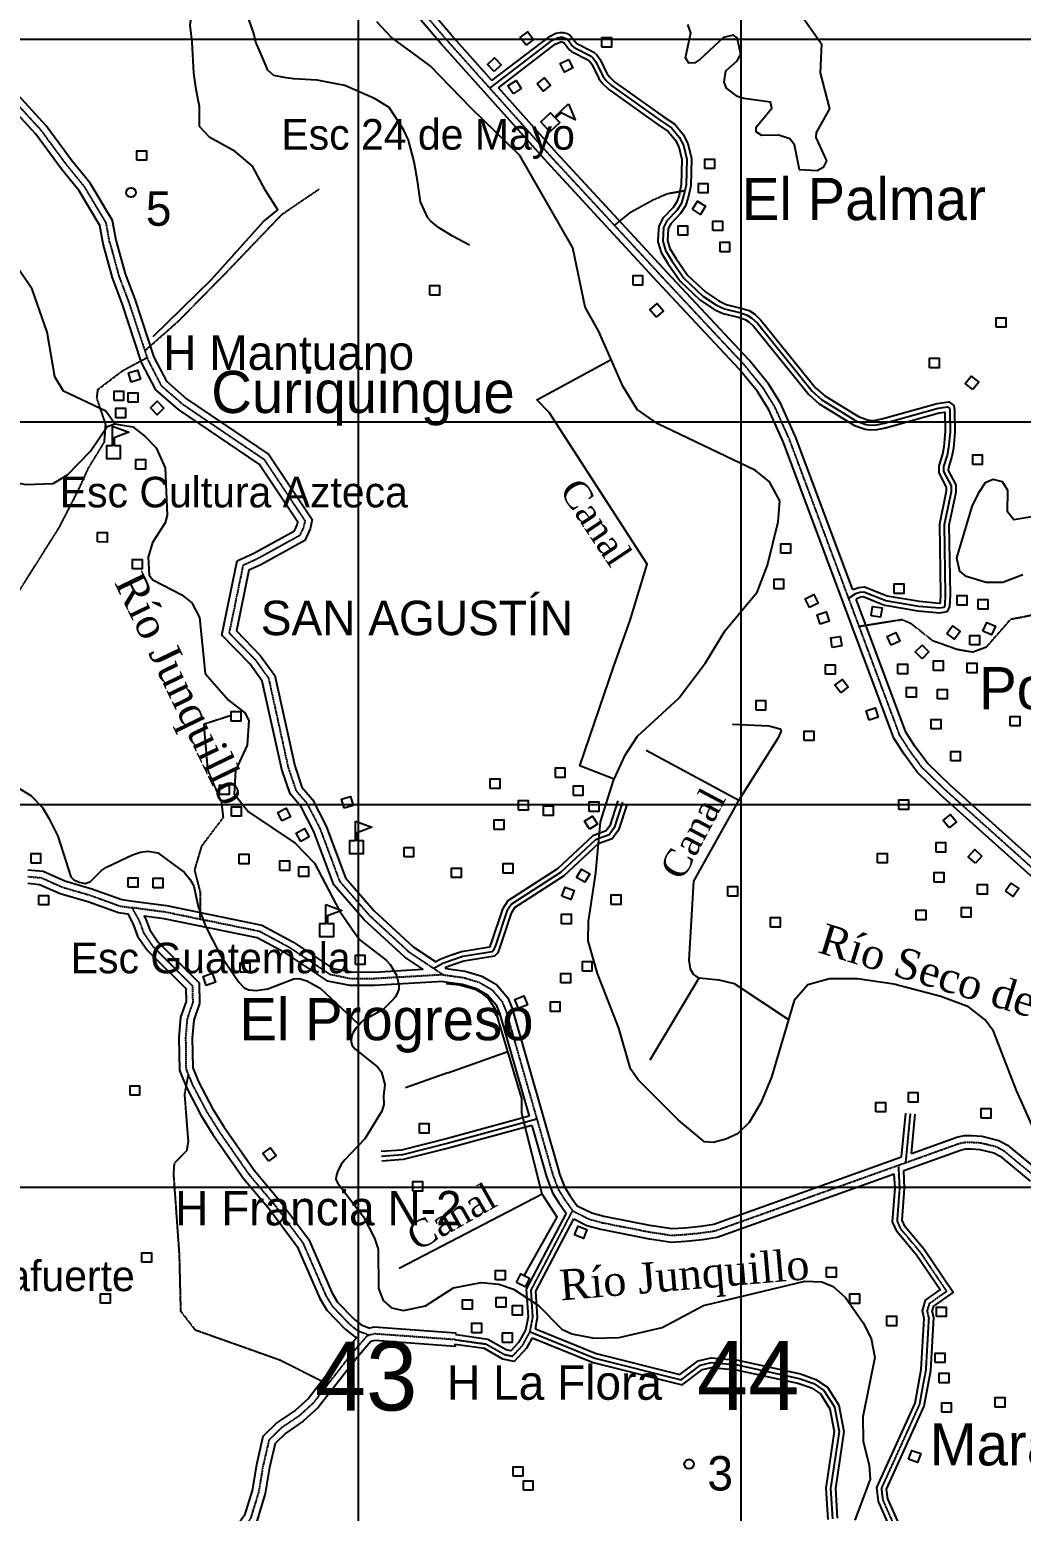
# Model space of a CAD drawing. Extents: x 638173 to 667318, y 9795622 to 9816401.
# Drawn here: x 642141 to 644732, y 9802153 to 9806025 of the extents above; entities that cross this region are included whole.
import ezdxf

# ---------------------------------------------------------------- set-up
doc = ezdxf.new("R2010")
doc.units = 0
doc.header["$MEASUREMENT"] = 0
doc.linetypes.add('DASHED', pattern=[0.75, 0.5, -0.25])
doc.linetypes.add('HIDDEN', pattern=[0.375, 0.25, -0.125])
for name, color, linetype in [('CAMINO2', 7, 'CONTINUOUS'), ('CAMINO4', 7, 'CONTINUOUS'), ('CAMINO5', 7, 'CONTINUOUS'), ('CAMINO6Y7', 7, 'CONTINUOUS'), ('CAUCECANALIZADO', 7, 'CONTINUOUS'), ('CUADRICULAUTM', 7, 'CONTINUOUS'), ('EDIFICACION', 7, 'CONTINUOUS'), ('NOMBREAREASSITIO', 7, 'CONTINUOUS'), ('NOMBRESPOBLADOS', 7, 'CONTINUOUS'), ('NOMBRESPROPIOS', 7, 'CONTINUOUS'), ('PANTANOINUNDACIO', 7, 'CONTINUOUS'), ('PARALELACAMINO', 7, 'CONTINUOUS'), ('PUNTOALTURA', 7, 'CONTINUOUS'), ('RIOINTERMITENTE', 7, 'CONTINUOUS'), ('RIOPERENNE', 7, 'CONTINUOUS'), ('TEXTOAZUL', 7, 'CONTINUOUS'), ('VALORCUADRICULAR', 7, 'CONTINUOUS')]:
    doc.layers.add(name, color=color, linetype=linetype)
doc.styles.add('cotas', font='SWITZN.TTF')
doc.styles.add('escuelas', font='SWZCONLN.TTF')
doc.styles.add('poblados', font='SWZCONDN.TTF')
doc.styles.add('rios', font='TIMESI_0.TTF')
doc.styles.add('sitios', font='SWZCONLN.TTF')

# ---------------------------------------------------------------- blocks, each defined once
blk = doc.blocks.new('COTA')
at = {"layer": 'PUNTOALTURA', "color": 1, "linetype": 'Continuous'}
blk.add_circle((0, 0), 12.5, dxfattribs=at)
blk = doc.blocks.new('CASA')
at = {"layer": 'EDIFICACION', "color": 4, "linetype": 'Continuous'}
blk.add_lwpolyline([(-12.57, -13.81), (-12.57, 11.18), (12.43, 11.18), (12.43, -13.82), (-12.57, -13.81)], close=True, dxfattribs=at)
blk = doc.blocks.new('ESCUEL')
at = {"layer": 'EDIFICACION', "color": 6, "linetype": 'Continuous'}
blk.add_lwpolyline([(-0.55, 67.48), (41.45, 51.74), (3.45, 37.48), (3.45, 17.27), (18.98, 17.27), (18.98, -17.74), (-16.02, -17.73), (-16.02, 17.27), (-0.55, 17.27), (-0.55, 67.48)], close=True, dxfattribs=at)

msp = doc.modelspace()

# ---------------------------------------------------------------- linework, layer by layer
at = {"layer": 'CAMINO2', "color": 2, "linetype": 'DASHED'}
for p, q in [((643384.96, 9803462.09), (643385.43, 9803460.99)), ((643384.96, 9803462.09), (643385.43, 9803460.99)), ((643385.45, 9803460.91), (643385.43, 9803460.99)), ((643385.43, 9803460.99), (643385.44, 9803460.96)), ((643385.43, 9803460.99), (643385.44, 9803460.96)), ((644686.34, 9803095.67), (644686.71, 9803095.47)), ((644686.34, 9803095.67), (644686.71, 9803095.47)), ((644686.72, 9803095.46), (644686.71, 9803095.47)), ((644686.71, 9803095.47), (644765.85, 9803029.71)), ((643507.79, 9803032.68), (643508.11, 9803031.82)), ((643507.79, 9803032.68), (643508.11, 9803031.82)), ((643637.07, 9802907.52), (643637.46, 9802907.41)), ((643637.53, 9802907.4), (643637.46, 9802907.41)), ((643637.46, 9802907.41), (643637.51, 9802907.4)), ((643637.59, 9802907.38), (643637.51, 9802907.4)), ((643637.51, 9802907.4), (643637.53, 9802907.4)), ((643637.51, 9802907.4), (643637.53, 9802907.39)), ((643637.53, 9802907.4), (643637.59, 9802907.38)), ((643637.58, 9802907.39), (643762.72, 9802882.95)), ((643762.6, 9802882.97), (643764.6, 9802882.66)), ((643762.6, 9802882.97), (643764.6, 9802882.66))]:
    msp.add_line(p, q, dxfattribs=at)
for points in [[(646454.3, 9802957.61), (645336.92, 9803481.54), (645154.4, 9803557.11), (644980.43, 9803645.75), (644901.58, 9803708.01), (644534.07, 9804037.75), (644473.66, 9804096.21), (644440.29, 9804141.29), (644414.59, 9804181.54), (644308.57, 9804465.91), (644281.33, 9804538.95), (644127.02, 9804952.84), (644088.16, 9805039.24), (644057.23, 9805089.33), (644007.75, 9805149.47), (643793.78, 9805378.59), (643668.9, 9805513.72), (643505.86, 9805690.15), (643343.41, 9805871.86), (643228.8, 9806000.05), (642995.13, 9806274.02)], [(642349.98, 9805469.03), (642340.84, 9805519.72), (642284.55, 9805613.66), (642237.95, 9805670.81), (642170.24, 9805762.64), (642032.88, 9805911.93)], [(642349.98, 9805469.03), (642373.81, 9805381.39), (642398.84, 9805315.05), (642441.68, 9805185.79), (642447.58, 9805167.99), (642449.49, 9805162.22), (642484.35, 9805094.94), (642540.07, 9805046.58), (642753.08, 9804902.22), (642860.24, 9804741.47), (642856.98, 9804725.62), (642846.51, 9804702.94), (642736.62, 9804642.34), (642698.23, 9804624.48), (642661.9, 9804448.49), (642730.83, 9804377.76), (642765.1, 9804330.12), (642816.46, 9804096.1), (642836.88, 9804036.45), (642865.03, 9804003.51), (642899.56, 9803936.88), (642950.74, 9803799.46), (643027.65, 9803711.41), (643132.06, 9803614.82), (643196.99, 9803571.74), (643221.7, 9803555.24)], [(642136.13, 9803811.98), (642171.34, 9803808.71), (642226.79, 9803784.09), (642298.27, 9803763.3), (642377.47, 9803734.7), (642408.04, 9803730.56)], [(642408.04, 9803730.56), (642427.59, 9803694.99), (642438.7, 9803664.43), (642461.94, 9803630.17), (642566.22, 9803526.38), (642566.92, 9803482.67), (642552.38, 9803440.53), (642548.36, 9803390.74), (642549.4, 9803308.41), (642554.93, 9803295.07), (642566.96, 9803266.09), (642603.62, 9803197.18), (642634.47, 9803147.72), (642713.58, 9803033.83), (642781.08, 9802953.6), (642854.89, 9802854.42), (642914.63, 9802717.19), (642931.62, 9802689.44), (642976.87, 9802642.17), (642998.06, 9802625.41), (643028.8, 9802613.72)], [(643221.7, 9803555.24), (643041.37, 9803544.98), (642979.32, 9803545.02), (642926.4, 9803555.41), (642819.33, 9803626.61), (642741.37, 9803668.48), (642586.66, 9803700.1), (642495.58, 9803718.72), (642408.04, 9803730.56)], [(643221.7, 9803555.24), (643275.3, 9803547.85), (643315.61, 9803535.65), (643349.03, 9803516.03), (643375.02, 9803485.79), (643385.45, 9803460.91)], [(643385.43, 9803460.99), (643466.16, 9803178.38), (643507.79, 9803032.68)], [(643932.95, 9802886.52), (644411.7, 9803057.94), (644430.6, 9803064.7), (644568.99, 9803114.26)], [(644568.99, 9803114.26), (644585.15, 9803117.61), (644602.45, 9803117.61), (644626.34, 9803116.36), (644667.24, 9803106.2), (644686.72, 9803095.46)], [(643508.11, 9803031.82), (643522.92, 9802993.05), (643537.99, 9802969.22), (643554.8, 9802945.4), (643560.41, 9802938.04), (643603.51, 9802916.67), (643637.58, 9802907.39)], [(643762.72, 9802882.95), (643818.71, 9802874.41), (643854.41, 9802876.85), (643896.59, 9802880.9), (643932.95, 9802886.52)], [(643028.8, 9802613.72), (643023.01, 9802612.27), (642983.12, 9802566.41), (642920.26, 9802485.56), (642882.07, 9802436.44), (642845.07, 9802402.54), (642799.05, 9802371.55), (642766.29, 9802339.8), (642750.41, 9802271.13), (642739.1, 9802203.8), (642718.14, 9802135.11), (642689.36, 9802093.72), (642620.5, 9802012.52), (642582.2, 9801906.43), (642534.18, 9801848.25), (642496.55, 9801808.29), (642470.28, 9801795.96)], [(643253.99, 9802601.69), (643041.65, 9802616.94), (643028.8, 9802613.72)]]:
    msp.add_lwpolyline(points, dxfattribs=at)
at = {"layer": 'CAMINO4', "color": 2, "linetype": 'HIDDEN'}
msp.add_line((644430.6, 9803064.7), (644442.79, 9803192.47), dxfattribs=at)
for points in [[(644440.59, 9802027.13), (644371.16, 9802182.19), (644367.45, 9802213.38), (644466.57, 9802432.03), (644483.44, 9802522.56), (644491.22, 9802658.41), (644486.74, 9802677.11), (644492.86, 9802697.07), (644537.42, 9802728.6), (644468.54, 9802830.3), (644418.19, 9802890.05), (644408.43, 9802911.87), (644414.86, 9802997.31), (644411.7, 9803057.94)], [(643253.99, 9802601.69), (643333.79, 9802590.35), (643381.77, 9802562.98), (643402.67, 9802558.68), (643428.83, 9802586.86), (643448.62, 9802622.62), (643455.78, 9802660.96), (643451.33, 9802731.04), (643559.65, 9802938.42)]]:
    msp.add_lwpolyline(points, dxfattribs=at)
at = {"layer": 'CAMINO5', "color": 7, "linetype": 'Continuous'}
for points in [[(643343.41, 9805871.86), (643507.48, 9805997.4), (643520.2, 9806003.4), (643528.12, 9806005.08), (643532.91, 9806005.08), (643540.55, 9806002.97), (643546.11, 9805999.56), (643559.79, 9805981.8), (643563.72, 9805978.36), (643608.26, 9805955.41), (643613.76, 9805950.45), (643620.5, 9805940.53), (643638.73, 9805903.43), (643647.38, 9805892.3), (643662.14, 9805878.17), (643789.47, 9805787.47), (643818.04, 9805768.23), (643838.53, 9805743.76), (643849.35, 9805722.8), (643857.81, 9805686.6), (643856.11, 9805618.55), (643853.12, 9805604.55), (643849.91, 9805589.54), (643843.65, 9805569.63), (643832.22, 9805552.44), (643805.9, 9805524.98), (643797.55, 9805508.17), (643795.28, 9805471.75), (643802.65, 9805447.73), (643819.43, 9805420.77), (643850.46, 9805375.51), (643899.8, 9805328.71), (643935.73, 9805304.95), (643957.06, 9805295), (643999.32, 9805284.53), (644016.06, 9805279.18), (644027.97, 9805271.24), (644042.72, 9805257.51), (644185.75, 9805080.12), (644211.33, 9805057.54), (644301.62, 9805002.23), (644327.12, 9804993.17), (644338.54, 9804991.32), (644353.62, 9804992.36), (644374.59, 9804996.89), (644515.23, 9805035.77), (644539.44, 9805039.18), (644544.44, 9805035.51), (644545.17, 9805030.65), (644546, 9804973.12), (644542.36, 9804933.08), (644538.26, 9804912.6), (644529.36, 9804883.16), (644529.03, 9804870.16), (644548.82, 9804832.75), (644548.6, 9804817.13), (644530.71, 9804731.09), (644533.65, 9804549.42), (644532.61, 9804519.96), (644529.85, 9804515.03), (644518.25, 9804512.93), (644464.73, 9804517.8), (644378.37, 9804532.4), (644320.55, 9804555.19), (644310.66, 9804553.88), (644298.9, 9804550.24), (644281.33, 9804538.95)], [(643689.98, 9804006.08), (643668.04, 9803939.18), (643655.42, 9803921.19), (643619.68, 9803907.85), (643527.85, 9803822.6), (643399.57, 9803739.79), (643387.6, 9803721.35), (643358.77, 9803634.11), (643353.18, 9803619.71), (643349.42, 9803615.58), (643272.44, 9803603.05), (643245.17, 9803593.8), (643220.38, 9803584.6), (643196.99, 9803571.74)], [(643466.16, 9803178.38), (643235.71, 9803115.43), (643114.91, 9803084.99), (643060, 9803080.66)], [(643448.62, 9802622.62), (643617.67, 9802553.64), (643843.12, 9802496.96), (643893.72, 9802535.31), (643921.97, 9802542.08), (643989.32, 9802535.74), (644151.52, 9802500.08), (644190.06, 9802486.88), (644216.5, 9802469.1), (644243.98, 9802426.03), (644256.08, 9802361.72), (644234.03, 9802213.28), (644238.86, 9802133.73)]]:
    msp.add_lwpolyline(points, dxfattribs=at)
at = {"layer": 'CAMINO6Y7', "color": 2, "linetype": 'HIDDEN'}
for points in [[(642441.68, 9805185.79), (642529.72, 9805263.28), (642640.76, 9805376.31), (642647.18, 9805382.53), (642800.7, 9805542.69), (642897.5, 9805608.47)], [(643668.9, 9805513.72), (643710.43, 9805547.51), (643767.66, 9805578.95), (643806.89, 9805596.44), (643853.12, 9805604.55)], [(641935.75, 9804265.21), (641960.07, 9804315.2), (642218.76, 9804725.03), (642268.89, 9804823.06), (642295.66, 9804881.15), (642336.23, 9804947.4), (642339.62, 9804993.25), (642316.54, 9805062.06), (642319.22, 9805084.83), (642384.95, 9805134.58), (642447.58, 9805167.99)], [(644308.57, 9804465.91), (644420.47, 9804483.72), (644443.56, 9804473.62), (644500.43, 9804428.72), (644564.97, 9804405.7), (644605.36, 9804398.88), (644641.77, 9804412.37), (644705.09, 9804484.69), (644812.4, 9804505.39), (644907.16, 9804531.4), (645051.17, 9804551.41), (645173.54, 9804578.83), (645195.28, 9804500.83)], [(642586.66, 9803700.1), (642587.17, 9803771.05), (642572.33, 9803828.93), (642590.69, 9803891.55), (642647.15, 9803966.63), (642642.87, 9804005.41), (642606.78, 9804090.04), (642596.39, 9804210.64), (642668.13, 9804233.82)], [(642554.93, 9803295.07), (642545.29, 9803242.9), (642554.88, 9803119.84), (642551.06, 9803095.76), (642518.31, 9803062.05), (642516.48, 9803034.86), (642531.55, 9802823.75), (642535.19, 9802676.27), (642572.74, 9802627.83), (642796.41, 9802548.34), (642920.26, 9802485.56)]]:
    msp.add_lwpolyline(points, dxfattribs=at)
at = {"layer": 'CAUCECANALIZADO', "color": 132, "linetype": 'Continuous'}
for p, q in [((643751.89, 9804142.33), (643994.51, 9804011.57)), ((643762.74, 9803333.22), (643890.55, 9803547.27)), ((643233.82, 9803298.63), (643390.53, 9803354.89)), ((643233.82, 9803298.63), (643122.76, 9803260.03)), ((643480.1, 9802982.17), (643106.16, 9802787.99))]:
    msp.add_line(p, q, dxfattribs=at)
for points in [[(642463.35, 9805223.13), (642614.72, 9805370.97), (642751.63, 9805523.77), (642789.48, 9805553.88), (642757.46, 9805604.28), (642723.55, 9805668.38), (642677.69, 9805706.03), (642611.69, 9805742.78), (642584.73, 9805771.46), (642584.75, 9805824.05), (642576.25, 9805868.28), (642569.49, 9805910.67), (642565.14, 9805992.93), (642559.87, 9806036.42), (642564.16, 9806067.79), (642572.15, 9806103.92), (642584.69, 9806174.83), (642589.44, 9806245.47), (642590.79, 9806293.64), (642606.08, 9806352.79), (642626.69, 9806372.11)], [(643290.1, 9805461.58), (643247.39, 9805484.21), (643209.57, 9805507.51), (643189.44, 9805524.63), (643181.08, 9805533.15), (643161.97, 9805575.24), (643153.92, 9805629.84), (643145.9, 9805679.41), (643131.01, 9805735.6), (643117.91, 9805763.63), (643080.58, 9805821.33), (643044.08, 9805843.94), (642964.5, 9805878.97), (642931.89, 9805885.08), (642892.02, 9805893.01), (642830.58, 9805896.2), (642811.35, 9805899.01), (642779.05, 9805904.95), (642763.37, 9805918.86), (642752.28, 9805946.12), (642732, 9805992.46), (642726.78, 9806014.69), (642708.28, 9806066.99)], [(643668.15, 9804066.74), (643578.95, 9804101.49), (643667.22, 9804361.74), (643709.69, 9804481.51), (643754.97, 9804628.38), (643498.02, 9805024.05), (643466.42, 9805057.77), (643660.37, 9805162.62)], [(643977.89, 9804210.5), (644072.76, 9804206.06), (644102.43, 9804198.11), (644104.37, 9804192.32), (644096.9, 9804174.24), (643994.51, 9804011.57)], [(643994.51, 9804011.57), (643991.67, 9804007.06), (643875.95, 9803799.93), (643863.12, 9803593.63), (643867.36, 9803570.35), (643875.58, 9803556), (643887.49, 9803547.57), (643890.55, 9803547.27)], [(643390.53, 9803354.89), (643367.26, 9803433.29), (643357.18, 9803466.44), (643339.16, 9803493.71), (643324.61, 9803506.03), (643309.54, 9803515.33), (643292.93, 9803520.17), (643263.87, 9803528.47), (643229.27, 9803531.24)], [(643890.55, 9803547.27), (643941.58, 9803542.34), (643981.9, 9803532.08), (644123.81, 9803438.33)], [(643480.1, 9802982.17), (643426.64, 9803192.53), (643427.08, 9803231.76), (643390.53, 9803354.89)], [(643434.36, 9802770.3), (643519.06, 9802922.2), (643480.1, 9802982.17)]]:
    msp.add_lwpolyline(points, dxfattribs=at)
at = {"layer": 'CUADRICULAUTM', "color": 2, "linetype": 'Continuous'}
for points in [[(643000, 9796940.15), (643000, 9797000), (643000, 9798000), (643000, 9799000), (643000, 9800000), (643000, 9801000), (643000, 9802000), (643000, 9803000), (643000, 9804000), (643000, 9805000), (643000, 9806000), (643000, 9807000), (643000, 9808000), (643000, 9809000), (643000, 9810000), (643000, 9811000), (643000, 9812000), (643000, 9813000), (643000, 9814000), (643000, 9815367.05)], [(644000, 9796939.37), (644000, 9797000), (644000, 9798000), (644000, 9799000), (644000, 9800000), (644000, 9801000), (644000, 9802000), (644000, 9803000), (644000, 9804000), (644000, 9805000), (644000, 9806000), (644000, 9807000), (644000, 9808000), (644000, 9809000), (644000, 9810000), (644000, 9811000), (644000, 9812000), (644000, 9813000), (644000, 9814000), (644000, 9815366.34)], [(638797.04, 9806000), (639000, 9806000), (640000, 9806000), (641000, 9806000), (642000, 9806000), (643000, 9806000), (644000, 9806000), (645000, 9806000), (646000, 9806000), (647000, 9806000), (648000, 9806000), (649000, 9806000), (650000, 9806000), (651000, 9806000), (652000, 9806000), (653000, 9806000), (654000, 9806000), (655000, 9806000), (656000, 9806000)], [(638796.37, 9805000), (639000, 9805000), (640000, 9805000), (641000, 9805000), (642000, 9805000), (643000, 9805000), (644000, 9805000), (645000, 9805000), (646000, 9805000), (647000, 9805000), (648000, 9805000), (649000, 9805000), (650000, 9805000), (651000, 9805000), (652000, 9805000), (653000, 9805000), (654000, 9805000), (655000, 9805000), (656000, 9805000)], [(638795.7, 9804000), (639000, 9804000), (640000, 9804000), (641000, 9804000), (642000, 9804000), (643000, 9804000), (644000, 9804000), (645000, 9804000), (646000, 9804000), (647000, 9804000), (648000, 9804000), (649000, 9804000), (650000, 9804000), (651000, 9804000), (652000, 9804000), (653000, 9804000), (654000, 9804000), (655000, 9804000), (656000, 9804000)], [(638795.03, 9803000), (639000, 9803000), (640000, 9803000), (641000, 9803000), (642000, 9803000), (643000, 9803000), (644000, 9803000), (645000, 9803000), (646000, 9803000), (647000, 9803000), (648000, 9803000), (649000, 9803000), (650000, 9803000), (651000, 9803000), (652000, 9803000), (653000, 9803000), (654000, 9803000), (655000, 9803000), (656000, 9803000)]]:
    msp.add_lwpolyline(points, dxfattribs=at)
at = {"layer": 'PANTANOINUNDACIO', "color": 2, "linetype": 'Continuous'}
for points in [[(644157.83, 9806061.76), (644210.02, 9805987.38), (644206.88, 9805911.83), (644231.13, 9805817.95), (644196.31, 9805755.65), (644195.63, 9805743.3), (644222.83, 9805682.4), (644214.62, 9805664.4), (644199.17, 9805655.68), (644153.05, 9805658.09), (644140, 9805724.2), (644126.97, 9805739.28), (644098.52, 9805749.04), (644054.3, 9805748.09), (644039.49, 9805757.41), (644039.38, 9805769.86), (644079.99, 9805819.67), (644076.96, 9805835.22), (644006.88, 9805844.74), (643990.44, 9805850.06), (643961.94, 9805872.22), (643956.06, 9805887.83), (643960.53, 9805916.88), (643989.52, 9805943.03), (643999.75, 9805960.79), (643990, 9806003.05), (643980.3, 9806010.29), (643954.09, 9806004.26), (643892.53, 9805946.53), (643879.5, 9805938.18), (643863.17, 9805937.18), (643854.75, 9805951.12), (643868.91, 9806016.73), (643860.59, 9806038.24)], [(644770.25, 9804753.36), (644712.39, 9804743.81), (644696.03, 9804764.82), (644697.28, 9804820.57), (644683.34, 9804843.57), (644658.95, 9804849.49), (644637.6, 9804840.45), (644619.95, 9804812.84), (644602.81, 9804778.92), (644563.16, 9804644.78), (644570.47, 9804609.53), (644585.37, 9804598.04), (644640.71, 9804580.89), (644684.03, 9804581.54), (644736.15, 9804601.48)]]:
    msp.add_lwpolyline(points, dxfattribs=at)
at = {"layer": 'PARALELACAMINO', "color": 7, "linetype": 'Continuous'}
for p, q in [((643226.13, 9803573.4), (643228.22, 9803572.01)), ((643368.89, 9803455.16), (643445.84, 9803185.79)), ((643401.99, 9803466.76), (643524.19, 9803038.98)), ((644419.44, 9803079.3), (644430.35, 9803193.66)), ((644445.43, 9803088.61), (644455.23, 9803191.28)), ((643452.72, 9803161.75), (643491.15, 9803027.18)), ((644445.43, 9803088.61), (644564.18, 9803131.13)), ((644696.63, 9803109.99), (644776.17, 9803043.89)), ((643928.58, 9802903.54), (644419.44, 9803079.3)), ((644424.94, 9803044.09), (644573.8, 9803097.38)), ((644676.82, 9803080.93), (644755.55, 9803015.56)), ((643937.32, 9802869.49), (644400.37, 9803035.28)), ((643641.51, 9802924.44), (643765.23, 9802900.29)), ((643633.64, 9802890.31), (643759.95, 9802865.65)), ((643759.95, 9802865.65), (643761.25, 9802865.47)), ((643759.95, 9802865.65), (643761.25, 9802865.47))]:
    msp.add_line(p, q, dxfattribs=at)
for points in [[(643348.99, 9805891.87), (643241.98, 9806011.56), (643010.81, 9806282.6), (643003.45, 9806306.81), (642980.63, 9806417.97), (642985.63, 9806518.77), (643111, 9806858.41), (643115.42, 9806882.18), (643132.99, 9806917.66), (643149.95, 9806963.54), (643196.98, 9807109.34), (643287.16, 9807331.12), (643303.88, 9807360.85), (643488.88, 9807506.42)], [(646595.82, 9802854.3), (646446.14, 9802942.11), (645329.85, 9803465.52), (645147.07, 9803541.2), (644970.94, 9803630.94), (644890.3, 9803694.62), (644522.14, 9804024.94), (644460.45, 9804084.64), (644425.87, 9804131.36), (644398.84, 9804173.69), (644110.82, 9804946.19), (644072.67, 9805031.02), (644042.96, 9805079.13), (643994.59, 9805137.93), (643780.96, 9805366.68), (643492.91, 9805678.38), (643215.62, 9805988.54), (642979.45, 9806265.44), (642969.49, 9806298.19), (642945.45, 9806415.27), (642950.93, 9806525.85), (642959.08, 9806547.92)], [(642366.93, 9805473.63), (642357.49, 9805525.97), (642298.91, 9805623.74), (642251.78, 9805681.54), (642183.76, 9805773.79), (642045.27, 9805924.31), (641956.64, 9806005.87), (641819.46, 9806105.44), (641796.24, 9806140.07), (641740.66, 9806242.08), (641702.1, 9806340.69), (641699.02, 9806397.03)], [(643348.99, 9805891.87), (643500.94, 9806008.14), (643516.18, 9806015.33), (643526.81, 9806017.58), (643534.6, 9806017.58), (643545.58, 9806014.55), (643554.61, 9806009.01), (643568.95, 9805990.4), (643570.8, 9805988.77), (643615.43, 9805965.78), (643623.25, 9805958.72), (643631.33, 9805946.83), (643649.38, 9805910.09), (643656.69, 9805900.69), (643670.13, 9805887.83), (643796.59, 9805797.75), (643826.49, 9805777.61), (643849, 9805750.72), (643861.17, 9805727.16), (643870.35, 9805687.89), (643868.58, 9805617.08), (643862.01, 9805586.35), (643855.04, 9805564.19), (643842.01, 9805544.59), (643816.25, 9805517.71), (643809.84, 9805504.81), (643807.88, 9805473.31), (643814.12, 9805452.95), (643829.9, 9805427.61), (643860.02, 9805383.67), (643907.61, 9805338.53), (643941.85, 9805315.89), (643961.24, 9805306.84), (644002.73, 9805296.56), (644021.54, 9805290.55), (644035.75, 9805281.08), (644051.89, 9805266.05), (644194.82, 9805088.79), (644218.79, 9805067.63), (644307.04, 9805013.57), (644330.24, 9805005.33), (644339.12, 9805003.89), (644351.86, 9805004.77), (644371.6, 9805009.03), (644512.68, 9805048.03), (644542.73, 9805052.27), (644556.03, 9805042.51), (644557.66, 9805031.67), (644558.51, 9804972.64), (644554.75, 9804931.28), (644550.4, 9804909.56), (644541.81, 9804881.16), (644541.61, 9804873.11), (644561.36, 9804835.77), (644561.08, 9804815.76), (644543.23, 9804729.9), (644546.15, 9804549.3), (644545, 9804516.49), (644537.88, 9804503.78), (644518.81, 9804500.33), (644463.14, 9804505.39), (644392.08, 9804517.2), (644374.93, 9804520.32), (644318.98, 9804542.37), (644313.35, 9804541.63), (644304.22, 9804538.8), (644300.87, 9804536.65)], [(643365.71, 9805873.18), (643514.02, 9805986.66), (643524.22, 9805991.47), (643529.43, 9805992.58), (643531.22, 9805992.58), (643535.52, 9805991.39), (643537.61, 9805990.11), (643550.63, 9805973.2), (643556.64, 9805967.95), (643601.09, 9805945.04), (643604.27, 9805942.18), (643609.67, 9805934.23), (643628.08, 9805896.77), (643638.07, 9805883.91), (643654.15, 9805868.51), (643782.35, 9805777.19), (643809.59, 9805758.85), (643828.06, 9805736.8), (643837.53, 9805718.44), (643845.27, 9805685.31), (643843.64, 9805620.02), (643837.81, 9805592.73), (643832.26, 9805575.07), (643822.43, 9805560.29), (643795.55, 9805532.25), (643785.26, 9805511.53), (643783.73, 9805490.54), (643782.68, 9805470.19), (643791.18, 9805442.51), (643808.96, 9805413.93), (643840.9, 9805367.35), (643891.99, 9805318.89), (643929.61, 9805294.01), (643952.88, 9805283.16), (643995.91, 9805272.5), (644010.58, 9805267.81), (644020.19, 9805261.4), (644033.55, 9805248.97), (644176.68, 9805071.45), (644203.87, 9805047.45), (644296.2, 9804990.89), (644324, 9804981.01), (644337.96, 9804978.75), (644355.38, 9804979.95), (644377.58, 9804984.75), (644517.78, 9805023.51), (644532.74, 9805025.61), (644533.49, 9804973.6), (644529.97, 9804934.88), (644526.12, 9804915.64), (644516.91, 9804885.16), (644516.45, 9804867.21), (644536.28, 9804829.73), (644536.12, 9804818.5), (644518.19, 9804732.28), (644521.15, 9804549.54), (644520.32, 9804526.01), (644517.69, 9804525.53), (644466.32, 9804530.21), (644381.81, 9804544.48), (644322.12, 9804568.01), (644307.97, 9804566.13), (644291.75, 9804561.11)], [(642332.9, 9805465.13), (642324.19, 9805513.47), (642270.19, 9805603.58), (642224.12, 9805660.08), (642156.72, 9805751.49), (642020.49, 9805899.55)], [(644291.75, 9804561.11), (644143.22, 9804959.49), (644103.65, 9805047.46), (644071.5, 9805099.53), (644020.91, 9805161.01), (643806.6, 9805390.5), (643518.81, 9805701.92), (643365.71, 9805873.18)], [(642135.84, 9803829.58), (642175.82, 9803825.87), (642232.81, 9803800.56), (642303.69, 9803779.95), (642381.66, 9803751.79), (642410.39, 9803747.9), (642498.51, 9803735.98), (642747.39, 9803685.11), (642828.34, 9803641.64), (642933.19, 9803571.91), (642981.03, 9803562.52), (643040.88, 9803562.48), (643168.35, 9803569.73), (643121.21, 9803601.02), (643015.08, 9803699.2), (642935.46, 9803790.36), (642883.53, 9803929.77), (642850.42, 9803993.67), (642821.41, 9804027.62), (642799.58, 9804091.38), (642748.78, 9804322.84), (642717.39, 9804366.48), (642642.88, 9804442.93), (642682.87, 9804636.64), (642728.69, 9804657.95), (642833.03, 9804715.49), (642840.25, 9804731.12), (642841.63, 9804737.84), (642740.42, 9804889.66), (642529.39, 9805032.68), (642470.35, 9805083.92), (642433.31, 9805155.4), (642382.34, 9805309.21), (642357.14, 9805375.99), (642332.9, 9805465.13)], [(642366.93, 9805473.63), (642367.06, 9805472.93), (642367.27, 9805472.16)], [(642366.93, 9805473.63), (642367.06, 9805472.93), (642367.27, 9805472.16)], [(642367.27, 9805472.16), (642390.48, 9805386.79), (642415.34, 9805320.89), (642465.67, 9805169.04), (642498.35, 9805105.96), (642550.75, 9805060.48), (642765.74, 9804914.78), (642878.85, 9804745.1), (642873.71, 9804720.12), (642859.99, 9804690.39), (642744.55, 9804626.73), (642713.59, 9804612.32), (642680.92, 9804454.05), (642744.27, 9804389.04), (642781.42, 9804337.4), (642833.34, 9804100.82), (642852.35, 9804045.28), (642879.64, 9804013.35), (642915.59, 9803943.99), (642966.02, 9803808.56), (643040.22, 9803723.62), (643142.91, 9803628.62), (643202.54, 9803589.05)], [(646456.87, 9802975.73), (645343.99, 9803497.56), (645161.73, 9803573.02), (644989.92, 9803660.56), (644912.86, 9803721.4), (644546, 9804050.56), (644486.87, 9804107.78), (644454.71, 9804151.22), (644430.34, 9804189.39), (644300.87, 9804536.65)], [(643678.1, 9804009.98), (643656.74, 9803944.84), (643647.41, 9803931.54), (643612.99, 9803918.7), (643520.15, 9803832.51), (643390.54, 9803748.84), (643376.24, 9803726.8), (643347, 9803638.34), (643342.66, 9803627.14), (643269.41, 9803615.22), (643240.99, 9803605.58), (643215.17, 9803596), (643202.54, 9803589.05)], [(643701.86, 9804002.18), (643679.34, 9803933.52), (643663.43, 9803910.84), (643626.37, 9803897), (643535.55, 9803812.69), (643408.6, 9803730.74), (643398.96, 9803715.9), (643370.54, 9803629.88), (643363.99, 9803613.02), (643355.73, 9803603.94), (643275.47, 9803590.88), (643249.35, 9803582.02), (643226.13, 9803573.4)], [(642136.42, 9803794.38), (642166.86, 9803791.55), (642220.77, 9803767.62), (642292.85, 9803746.65), (642373.28, 9803717.61), (642396.95, 9803714.4), (642411.6, 9803687.74), (642423, 9803656.41), (642448.4, 9803618.95), (642548.84, 9803518.99), (642549.37, 9803485.47), (642535.11, 9803444.15), (642530.85, 9803391.33), (642531.94, 9803304.82), (642551.12, 9803258.61), (642588.45, 9803188.43), (642619.85, 9803138.09), (642699.67, 9803023.18), (642767.35, 9802942.73), (642839.65, 9802845.59), (642899.07, 9802709.09), (642917.68, 9802678.7), (642965.07, 9802629.19), (642989.32, 9802610.01), (642995.73, 9802607.57)], [(643220.94, 9803537.67), (643041.86, 9803527.48), (642977.61, 9803527.52), (642919.61, 9803538.91), (642810.32, 9803611.58), (642735.35, 9803651.85), (642492.65, 9803701.46), (642440.1, 9803708.56), (642443.58, 9803702.24), (642454.4, 9803672.45), (642475.48, 9803641.39), (642583.6, 9803533.77), (642584.47, 9803479.87), (642569.65, 9803436.91), (642565.87, 9803390.15), (642566.86, 9803312), (642582.8, 9803273.57), (642618.79, 9803205.93), (642649.09, 9803157.35), (642727.49, 9803044.48), (642794.81, 9802964.47), (642870.13, 9802863.25), (642930.19, 9802725.29), (642945.56, 9802700.18), (642988.67, 9802655.15), (643006.8, 9802640.81), (643029.88, 9802632.04)], [(643228.22, 9803572.01), (643279.05, 9803565), (643322.67, 9803551.8), (643360.4, 9803529.65), (643390.09, 9803495.1), (643401.99, 9803466.76)], [(643220.94, 9803537.67), (643271.55, 9803530.7), (643308.55, 9803519.5), (643337.66, 9803502.41), (643359.95, 9803476.48), (643368.89, 9803455.16)], [(643445.84, 9803185.79), (643232.54, 9803127.52), (643112.88, 9803097.37), (643059.02, 9803093.12)], [(643452.72, 9803161.75), (643238.88, 9803103.34), (643116.94, 9803072.61), (643060.98, 9803068.2)], [(644564.18, 9803131.13), (644583.35, 9803135.11), (644602.91, 9803135.11), (644628.93, 9803133.75), (644673.68, 9803122.63), (644696.63, 9803109.99)], [(644573.8, 9803097.38), (644586.95, 9803100.11), (644601.99, 9803100.11), (644623.75, 9803098.97), (644660.8, 9803089.77), (644676.82, 9803080.93)], [(643491.15, 9803027.18), (643507.2, 9802985.17), (643523.44, 9802959.49), (643542.47, 9802932.53)], [(643524.19, 9803038.98), (643524.42, 9803038.17), (643525, 9803036.65)], [(643524.19, 9803038.98), (643524.42, 9803038.17), (643525, 9803036.65)], [(643525, 9803036.65), (643538.64, 9803000.93), (643552.54, 9802978.95), (643571.85, 9802951.9), (643609.76, 9802933.11), (643641.51, 9802924.44)], [(644428.3, 9802023.98), (644358.97, 9802178.82), (644354.63, 9802215.37), (644454.56, 9802435.81), (644471.01, 9802524.07), (644478.64, 9802657.29), (644473.79, 9802677.51), (644482.16, 9802704.81), (644520.2, 9802731.73), (644458.56, 9802822.75), (644407.5, 9802883.34), (644395.73, 9802909.65), (644402.34, 9802997.45), (644400.37, 9803035.28)], [(644452.88, 9802030.28), (644383.35, 9802185.56), (644380.27, 9802211.39), (644478.58, 9802428.25), (644495.87, 9802521.05), (644503.8, 9802659.53), (644499.69, 9802676.71), (644503.56, 9802689.33), (644554.64, 9802725.47), (644478.52, 9802837.85), (644428.88, 9802896.76), (644421.13, 9802914.09), (644427.38, 9802997.17), (644424.94, 9803044.09)], [(643542.47, 9802932.53), (643438.63, 9802733.73), (643443.21, 9802661.72), (643436.7, 9802626.9), (643418.63, 9802594.25), (643398.3, 9802572.34), (643386.24, 9802574.82), (643337.91, 9802602.39), (643255.75, 9802614.07), (643254.76, 9802619.18), (643040.11, 9802634.6), (643029.88, 9802632.04)], [(643462.78, 9802630.34), (643468.35, 9802660.2), (643464.03, 9802728.35), (643562.75, 9802917.35)], [(643562.75, 9802917.35), (643597.26, 9802900.23), (643633.64, 9802890.31)], [(643640.43, 9802924.74), (643641.47, 9802924.45), (643642.15, 9802924.32)], [(643640.43, 9802924.74), (643641.47, 9802924.45), (643642.15, 9802924.32)], [(643761.25, 9802865.47), (643817.98, 9802856.82), (643855.84, 9802859.41), (643898.76, 9802863.53), (643937.32, 9802869.49)], [(643765.23, 9802900.29), (643765.68, 9802900.2), (643767.95, 9802899.85)], [(643765.23, 9802900.29), (643765.68, 9802900.2), (643767.95, 9802899.85)], [(643767.95, 9802899.85), (643819.44, 9802892), (643852.98, 9802894.29), (643894.42, 9802898.27), (643928.58, 9802903.54)], [(642995.73, 9802607.57), (642969.6, 9802577.53), (642869.16, 9802448.35), (642834.21, 9802416.33), (642787.99, 9802385.2), (642750.4, 9802348.77), (642733.24, 9802274.55), (642722.03, 9802207.82), (642702.2, 9802142.85), (642675.47, 9802104.4), (642605.11, 9802021.43), (642566.77, 9801915.23), (642521.05, 9801859.83), (642486.1, 9801822.72), (642465.23, 9801812.92)], [(643454.18, 9802606.85), (643439.03, 9802579.47), (643407.04, 9802545.02), (643377.3, 9802551.14), (643329.67, 9802578.31), (643252.23, 9802589.31), (643252.73, 9802584.23), (643043.19, 9802599.28), (643032.6, 9802596.63), (642996.64, 9802555.29), (642894.98, 9802424.53), (642855.93, 9802388.75), (642810.11, 9802357.9), (642782.18, 9802330.83), (642767.58, 9802267.71), (642756.17, 9802199.78), (642734.08, 9802127.37)], [(643454.18, 9802606.85), (643613.77, 9802541.73), (643845.89, 9802483.37), (643899.18, 9802523.76), (643922.86, 9802529.44), (643987.38, 9802523.37), (644148.14, 9802488.02), (644184.45, 9802475.59), (644207.36, 9802460.18), (644232.14, 9802421.34), (644243.41, 9802361.48), (644221.47, 9802213.83), (644226.46, 9802131.75)], [(643462.78, 9802630.34), (643621.57, 9802565.55), (643840.35, 9802510.55), (643888.26, 9802546.86), (643921.08, 9802554.72), (643991.26, 9802548.11), (644154.9, 9802512.14), (644195.67, 9802498.17), (644225.64, 9802478.02), (644255.82, 9802430.72), (644268.75, 9802361.96), (644246.59, 9802212.73), (644251.26, 9802135.71)]]:
    msp.add_lwpolyline(points, dxfattribs=at)
at = {"layer": 'RIOINTERMITENTE', "color": 132, "linetype": 'Continuous'}
for points in [[(644759.98, 9803163.18), (644719.8, 9803252.58), (644660.04, 9803407.63), (644638.13, 9803437.52), (644594.31, 9803471.14), (644521.74, 9803498.37), (644399.39, 9803530.75), (644304.4, 9803544.52), (644231.21, 9803544.38), (644174.46, 9803528.56), (644138.41, 9803488.36), (644079.87, 9803287.77), (644051.77, 9803221.06), (644021.28, 9803168.83), (643990.27, 9803139.33), (643960, 9803125.34), (643927.06, 9803116.94), (643904.22, 9803119.04), (643836.19, 9803175.11), (643730.94, 9803280.33), (643710.94, 9803309.1), (643680.68, 9803415.45), (643624.57, 9803558.86), (643600.58, 9803643.64), (643601.51, 9803694.2), (643620.73, 9803821.84), (643632.37, 9803955.13), (643666.48, 9804063.11), (643668.15, 9804066.74), (643696.78, 9804128.97), (643729.03, 9804178.93), (643837.1, 9804278.35), (643907.32, 9804370.53), (643958.55, 9804454.8), (644042.1, 9804555.36), (644069.06, 9804625.76), (644096.61, 9804739.04), (644100.84, 9804793.72), (644074.66, 9804843.15), (644037.56, 9804872.55), (643782.85, 9804995.22), (643728.74, 9805032.65), (643690.77, 9805093.1), (643660.37, 9805162.62), (643627.3, 9805238.23), (643592.89, 9805299.52), (643560.32, 9805454.6), (643422.08, 9805695.91), (643294.34, 9805819.99), (643187.68, 9805930.33), (643085.9, 9806005.26), (643048.22, 9806045.27)], [(642110.81, 9804043.67), (642143.98, 9804023.52), (642174.73, 9803992.73), (642192.06, 9803962.52), (642214.7, 9803917.61), (642248.6, 9803811.04), (642255.99, 9803803), (642270.28, 9803797.22), (642285.99, 9803794.12), (642300.06, 9803799), (642328.74, 9803827.62), (642341.17, 9803836.71), (642409.58, 9803868.27), (642430.17, 9803875.74), (642449.68, 9803878.55), (642475.69, 9803873.99), (642532.37, 9803831.85), (642544.49, 9803823.74), (642559.31, 9803805.23), (642570.23, 9803787.01), (642581.29, 9803734.03), (642600.89, 9803680.26), (642638.03, 9803608.89), (642687.68, 9803536.26), (642701.79, 9803521.28), (642713.62, 9803516.3), (642732.93, 9803514.56), (642763.36, 9803518.3), (642831.34, 9803544.49), (642845.32, 9803545.57), (642865.08, 9803539.57), (642899.55, 9803520.25), (642999.27, 9803427.49)]]:
    msp.add_lwpolyline(points, dxfattribs=at)
at = {"layer": 'RIOPERENNE', "color": 5, "linetype": 'Continuous'}
for points in [[(642363.28, 9804994.68), (642340.27, 9805028.12), (642229.04, 9805079.82), (642206.92, 9805117.86), (642186.24, 9805234.49), (642147.24, 9805346.28), (642089.54, 9805430.97)], [(641824.07, 9805409.29), (641801.18, 9805343.34), (641721.55, 9805218.87), (641717.94, 9805186.61), (641735.21, 9805099.92), (641755.26, 9805047.47), (641820.67, 9804925.49), (641837.74, 9804881.04), (641906.19, 9804875.64), (641953.27, 9804856.21), (642022.84, 9804855.56), (642131.96, 9804836.1), (642201.85, 9804838.88), (642239.4, 9804861.16), (642300.01, 9804923.16), (642343.08, 9804987.54), (642363.28, 9804994.68)], [(642363.28, 9804994.68), (642410.2, 9804987.36), (642442.74, 9804962.14), (642471.52, 9804932.32), (642494.53, 9804879.55), (642499.86, 9804756.31), (642494.88, 9804735.82), (642462.22, 9804684.43), (642450.77, 9804646.39), (642453.45, 9804599.26), (642462.67, 9804587.35), (642538.16, 9804547.76), (642564.46, 9804526.77), (642584.77, 9804488.56), (642599.05, 9804342.76), (642660.27, 9804272.5), (642702.67, 9804239.63), (642713.4, 9804220.03), (642708.95, 9804155.51), (642678.66, 9804088.58), (642675.34, 9804027.83), (642712.72, 9803980.86), (642834.74, 9803899.25), (642885.41, 9803846.78), (642950.33, 9803722.18), (642990.22, 9803663.76), (643004.55, 9803645.33), (643072.57, 9803593.42), (643082.67, 9803581.68), (643099.2, 9803554.05), (643103.73, 9803537.06), (643105.47, 9803525.64), (643105.55, 9803517.8), (643101.01, 9803506.71), (643095.58, 9803496.74), (643091.88, 9803491.36), (643079.02, 9803479.03), (643065.53, 9803465.18), (643062.38, 9803463.07), (643011.86, 9803434.59), (643007.69, 9803431.05), (643002.08, 9803424.88), (642993.58, 9803415.54), (642986.27, 9803404.38), (642983.61, 9803398.85), (642980.57, 9803385.09), (642981.07, 9803378.99), (642983.96, 9803370.14), (642990.67, 9803361.56), (643050.61, 9803313.8), (643060.2, 9803300.5), (643068.95, 9803268.72), (643065.57, 9803238.48), (643066.66, 9803215.99), (643060.84, 9803198.84), (643016.98, 9803126.28), (642964.02, 9803072.01), (642954.04, 9803058.59), (642945.64, 9803040.63), (642941.82, 9803028.21), (642941.19, 9803021.47), (642945.07, 9803011.79), (643013.19, 9802923.1), (643041.62, 9802867.08), (643051.41, 9802838.32), (643052.06, 9802735.84), (643064.48, 9802704.3), (643086.18, 9802685.42), (643117.97, 9802678.36), (643175.54, 9802690.09), (643248.18, 9802736.86), (643320.67, 9802751.5), (643366.54, 9802746.58), (643404.91, 9802733.63), (643470.25, 9802690.95), (643531.56, 9802628.93), (643558, 9802616.9), (643616.27, 9802605.95), (643681.66, 9802607.4), (643794.12, 9802634.01), (643901.93, 9802691.12), (644166.55, 9802754.69), (644211.13, 9802752.98), (644240.34, 9802740.69), (644272.64, 9802712.19), (644319.31, 9802645.73), (644339.87, 9802604.53), (644349.96, 9802555.21), (644317.87, 9802399.91), (644318.77, 9802336.85), (644334.89, 9802272.94), (644337.46, 9802237.39), (644297.69, 9802130.07)]]:
    msp.add_lwpolyline(points, dxfattribs=at)

# ---------------------------------------------------------------- block references
at = {"layer": 'EDIFICACION', "color": 4, "linetype": 'Continuous'}
for p, xscale, yscale, rotation in [((643439.68, 9806003.02), 1.000001870090722, 1.000001870090722, 36.87688791639223), ((643354.28, 9805934.25), 0.9999998081063871, 0.9999998081063871, 42.72926631663092), ((643544.26, 9805929.14), 1.000001843495201, 1.000001843495201, 206.5774602987964), ((643407.37, 9805875.56), 0.9999986452296548, 0.9999986452296548, 32.62857354061992), ((643485.69, 9805882.26), 1.000001298671773, 1.000001298671773, 309.5142807023267), ((643890.6, 9805560.5), 1.00000035531588, 1.00000035531588, 328.2573503715571), ((643778.52, 9805292.37), 1.000000630844978, 1.000000630844978, 40.4604483097404), ((642414.18, 9805121.06), 1.000002039454187, 1.000002039454187, 17.48066996353001), ((644602.61, 9805102.94), 1.000000742214527, 1.000000742214527, 51.48086260124204), ((642475.01, 9805037.07), 0.9999989050490643, 0.9999989050490643, 313.6507702786872), ((644184, 9804532.98), 0.9999998542501961, 0.9999998542501961, 26.59273311991481), ((644214.38, 9804488.72), 1.000000293917322, 1.000000293917322, 18.4399267139955), ((644354.29, 9804504.92), 1.000001072517541, 1.000001072517541, 350.9943338477026), ((644556, 9804450.47), 1.000001455350145, 1.000001455350145, 323.2776986724156), ((644648.95, 9804460.8), 1.000000471857119, 1.000000471857119, 335.9330793957306), ((644248.36, 9804426.34), 0.9999991865525414, 0.9999991865525414, 9.473594860594684), ((644397.92, 9804434.43), 0.9999996329528821, 0.9999996329528821, 25.48097573548992), ((644472.07, 9804399.8), 1.000001534106741, 1.000001534106741, 45), ((644261.9, 9804310.66), 1.000000953081545, 1.000000953081545, 38.16907990565197), ((644342.32, 9804237.92), 1.00000096088782, 1.00000096088782, 18.5535745038152), ((642970.77, 9804007.24), 0.9999999628117384, 0.9999999628117384, 16.4035430296876), ((642805.24, 9803975.09), 1.00000189689224, 1.00000189689224, 26.33011244979158), ((643607.17, 9803953.79), 1.000000027029251, 1.000000027029251, 32.8413498408443), ((644544.66, 9803957.74), 1.000001183800305, 1.000001183800305, 38.83935530120509), ((642853.82, 9803921.89), 0.9999998996025325, 0.9999998996025325, 29.3202273187817), ((644610.43, 9803865.47), 1.000001467102919, 1.000001467102919, 47.96289167185198), ((643587.94, 9803815.37), 1.000000826782517, 1.000000826782517, 329.7356503731752), ((643548.27, 9803769.11), 0.999998877206627, 0.999998877206627, 340.4567669505774), ((644709.1, 9803778.4), 1.000001102875272, 1.000001102875272, 325.0649622351797), ((642609.8, 9803544.72), 1.000001442437272, 1.000001442437272, 19.18882490718867), ((643424.65, 9803485.08), 1.000000003512826, 1.000000003512826, 22.62466743294748), ((642766.82, 9803086.61), 0.9999994546009373, 0.9999994546009373, 37.36082460105875), ((643581.56, 9802883.75), 0.9999995471704796, 0.9999995471704796, 338.8461002523964), ((643430.85, 9802758.16), 1.000001097606038, 1.000001097606038, 333.2846072570819), ((644454.02, 9802297.79), 1.000002917951489, 1.000002917951489, 339.7312759715433)]:
    msp.add_blockref('CASA', p, dxfattribs=dict(at, xscale=xscale, yscale=yscale, rotation=rotation))
for p in [(643648.49, 9805992.84), (642433.46, 9805697.41), (643918.23, 9805675.44), (643900.92, 9805612), (643847.91, 9805501.23), (643938.7, 9805513.42), (643957.47, 9805458.19), (643199.42, 9805345.18), (643730.2, 9805370.96), (644679.59, 9805261.03), (644505.22, 9805155.07), (642373.9, 9805069.21), (642411.03, 9805064.97), (642378.72, 9805024.44), (642430.67, 9804890.22), (644618.03, 9804902.38), (642330.73, 9804699.88), (644116.84, 9804670.44), (642421.94, 9804629.53), (644098.77, 9804577.81), (644412.87, 9804565.48), (644577.67, 9804534.95), (644632.3, 9804524.22), (644610.63, 9804430.98), (644233.41, 9804354.34), (644422.2, 9804355.65), (644515.48, 9804364.15), (644603.31, 9804358.25), (644444.73, 9804294.84), (644525.73, 9804289.89), (644051.74, 9804260.61), (642679.95, 9804231.61), (644716.01, 9804219.23), (644177.69, 9804180.83), (644509.64, 9804211.48), (644560.38, 9804127.67), (643527.36, 9804084.86), (642649.77, 9804039.74), (643356.84, 9804055.65), (643574.19, 9804037.89), (642681.25, 9803983.14), (643431.1, 9803999.61), (643496.09, 9803985.43), (643615.9, 9803995.6), (644425.21, 9804001.27), (643367.62, 9803949.06), (643131.86, 9803877.01), (644522.01, 9803889.59), (642156.85, 9803860.54), (642700.77, 9803859.29), (642807.18, 9803841.9), (642857.21, 9803826.14), (643390.9, 9803834.65), (644369.21, 9803861.2), (642410.73, 9803797.66), (642476.26, 9803796.38), (643256.14, 9803823.05), (644517, 9803811.21), (642177.71, 9803751.61), (643673.21, 9803753.05), (643977.98, 9803774.85), (644630.35, 9803780.02), (644470, 9803713.03), (644588.39, 9803719.92), (643543.36, 9803702.13), (644089.85, 9803693.43), (643004.68, 9803595.72), (642703.34, 9803575.65), (643597.92, 9803578.47), (643541.39, 9803547.76), (643514.07, 9803473.36), (642415.79, 9803254.09), (644364.61, 9803210.58), (644449.77, 9803236.06), (644640.06, 9803194.29), (643171.72, 9803155.49), (643154.58, 9803003.89), (642446.82, 9802817.79), (643370.68, 9802771.68), (644236.15, 9802778.86), (642338.5, 9802710.63), (644296.82, 9802710.46), (643284.89, 9802694.99), (643372.52, 9802700.71), (643415.2, 9802679.61), (644523.44, 9802675.96), (643308.79, 9802633.79), (644393.35, 9802651.63), (643389.39, 9802608.65), (644519.69, 9802555.65), (644530.62, 9802503.16), (644676.89, 9802439.52), (644536.89, 9802425.78), (643417.06, 9802258.66), (643443.55, 9802222.06)]:
    msp.add_blockref('CASA', p, dxfattribs=at)
at = {"layer": 'EDIFICACION', "color": 6, "linetype": 'Continuous', "xscale": 0.99999896997138, "yscale": 0.99999896997138, "rotation": 313.1978148215363}
msp.add_blockref('ESCUEL', (643500.4, 9805784.21), dxfattribs=at)
at = {"layer": 'EDIFICACION', "color": 6, "linetype": 'Continuous'}
for p in [(642358.07, 9804921.16), (642993.15, 9803889.03), (642915.43, 9803671.75)]:
    msp.add_blockref('ESCUEL', p, dxfattribs=at)
at = {"layer": 'PUNTOALTURA', "color": 1, "linetype": 'Continuous'}
for p in [(642405.65, 9805599.2), (643864.11, 9802276.67)]:
    msp.add_blockref('COTA', p, dxfattribs=at)

# ---------------------------------------------------------------- texts
at = {"layer": 'NOMBREAREASSITIO', "color": 2, "linetype": 'Continuous', "style": 'sitios'}
msp.add_text('SAN AGUST%%205N', height=90, dxfattribs=at).set_placement((642744.79, 9804442.62))
at = {"layer": 'NOMBRESPOBLADOS', "color": 7, "linetype": 'Continuous', "style": 'poblados'}
for s, p in [('El Palmar', (644002.07, 9805527.28)), ('Curiquingue', (642615.26, 9805023.13)), ('Porvenir', (644622.32, 9804249.18)), ('El Progreso', (642688.89, 9803384.24)), ('Mara%%241%%243n', (644493.1, 9802273.19))]:
    msp.add_text(s, height=110, dxfattribs=at).set_placement(p)
at = {"layer": 'NOMBRESPROPIOS', "color": 6, "linetype": 'Continuous', "style": 'escuelas'}
for s, height, p in [('Esc 24 de Mayo', 80, (642798.68, 9805711.15)), ('H Mantuano', 90, (642489.93, 9805135.71)), ('Esc Cultura Azteca', 80, (642219.48, 9804776.51)), ('Esc Guatemala', 80, (642248.23, 9803559.15)), ('H Francia N-2', 90, (642520.75, 9802900.44)), ('Esc Leonidas Rocafuerte', 80, (641220.14, 9802728.62)), ('H La Flora', 90, (643231.49, 9802444.78))]:
    msp.add_text(s, height=height, dxfattribs=at).set_placement(p)
at = {"layer": 'PUNTOALTURA', "color": 7, "linetype": 'Continuous', "style": 'cotas'}
for s, p in [('5', (642444.42, 9805512.41)), ('3', (643911.91, 9802207.73))]:
    msp.add_text(s, height=90, dxfattribs=at).set_placement(p)
at = {"layer": 'TEXTOAZUL', "color": 4, "linetype": 'Continuous', "style": 'rios'}
for rotation, p in [(303.66434, (643523.29, 9804820.97)), (62.16042, (643847.11, 9803798.58)), (29.60394, (643153.37, 9802831.83))]:
    msp.add_text('Canal', height=70, rotation=rotation, dxfattribs=at).set_placement(p)
at = {"layer": 'TEXTOAZUL', "color": 5, "linetype": 'Continuous', "style": 'rios'}
for s, rotation, p in [('R%%237o Junquillo', 295.81417, (642360.87, 9804580.73)), ('R%%237o Seco de Baba', 342.93631, (644197.42, 9803614.49)), ('R%%237o Junquillo', 4.9109, (643528.88, 9802704.11))]:
    msp.add_text(s, height=80, rotation=rotation, dxfattribs=at).set_placement(p)
at = {"layer": 'VALORCUADRICULAR', "color": 6, "linetype": 'Continuous', "style": 'poblados'}
for s, p in [('43', (642886.17, 9802416.72)), ('44', (643884.59, 9802418.11))]:
    msp.add_text(s, height=180, dxfattribs=at).set_placement(p)

doc.saveas('drawing.dxf')
